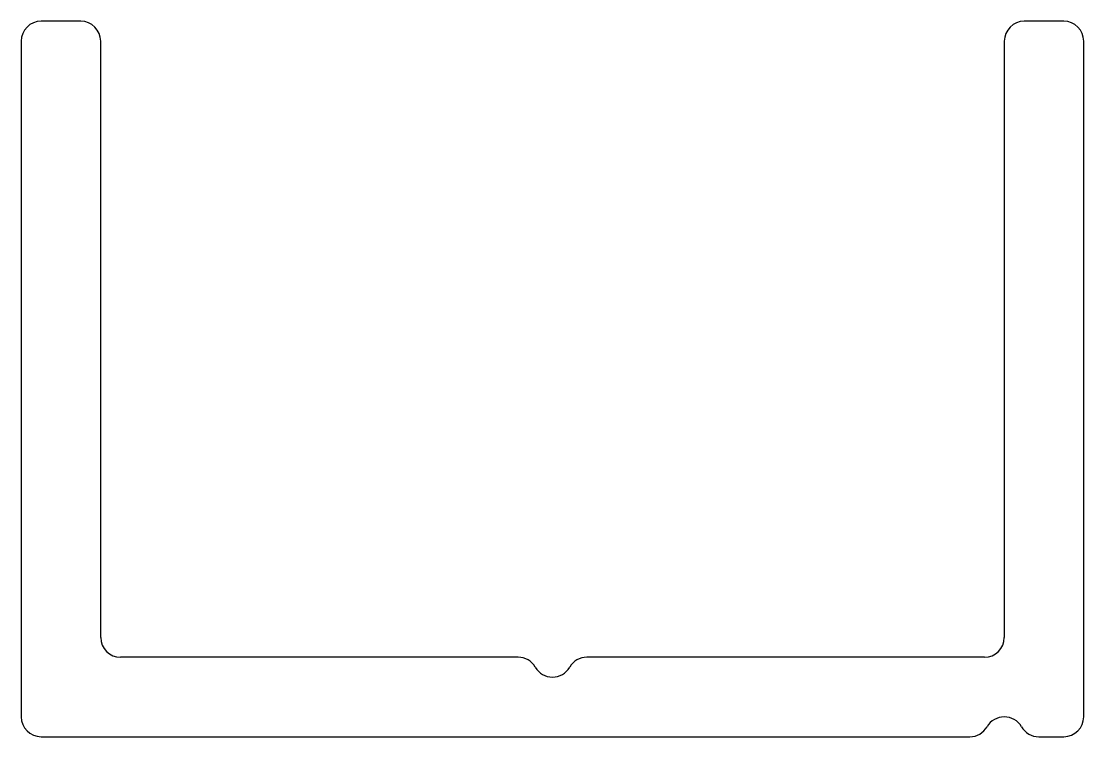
# Model space of a CAD drawing. Extents: x -12.1 to 15.1, y -4.3 to 14.
import ezdxf

# ---------------------------------------------------------------- set-up
doc = ezdxf.new("R2010")
doc.units = 0
doc.header["$MEASUREMENT"] = 0
doc.layers.add('binfo', color=7, linetype='CONTINUOUS')

msp = doc.modelspace()

# ---------------------------------------------------------------- linework, layer by layer
at = {"layer": 'binfo'}
for p, q in [((-10.571, 13.961), (-11.587, 13.961)), ((14.575, 13.961), (13.559, 13.961)), ((-12.095, 13.453), (-12.095, -3.819)), ((-10.063, -1.787), (-10.063, 13.453)), ((13.051, 13.453), (13.051, -1.787)), ((15.083, -3.819), (15.083, 13.453)), ((0.615, -2.295), (-9.555, -2.295)), ((12.543, -2.295), (2.374, -2.295)), ((-11.587, -4.327), (12.172, -4.327)), ((13.931, -4.327), (14.575, -4.327))]:
    msp.add_line(p, q, dxfattribs=at)
for centre, start, end in [((-11.587, 13.453), 90, 180), ((-10.571, 13.453), 0, 90), ((13.559, 13.453), 90, 180), ((14.575, 13.453), 0, 90), ((-9.555, -1.787), 180, 270), ((12.543, -1.787), 270, 360), ((0.615, -2.803), 30, 90), ((2.374, -2.803), 90, 150), ((1.494, -2.295), 210, 330), ((-11.587, -3.819), 180, 270), ((12.172, -3.819), 270, 330), ((13.051, -4.327), 30, 150), ((13.931, -3.819), 210, 270), ((14.575, -3.819), 270, 360)]:
    msp.add_arc(centre, 0.508, start, end, dxfattribs=at)

doc.saveas('drawing.dxf')
